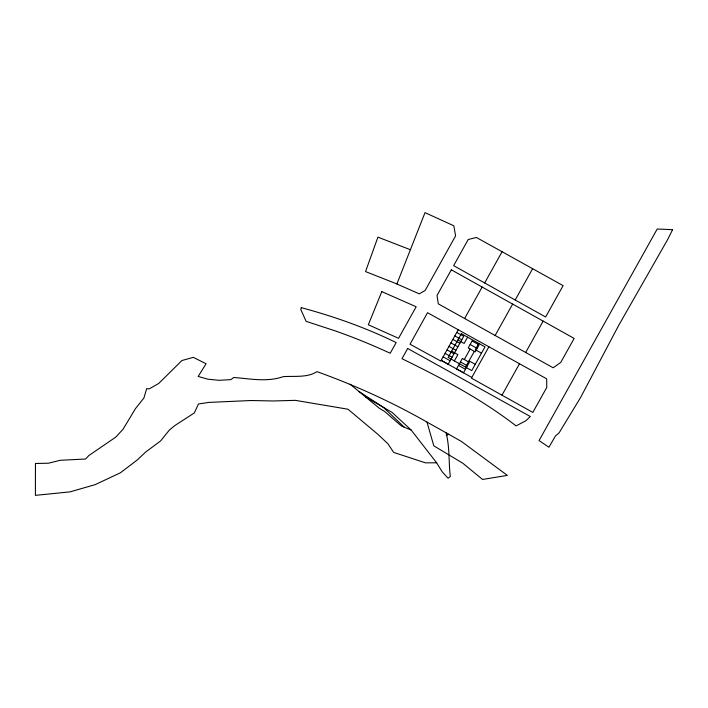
<?xml version="1.0" encoding="UTF-8"?>
<svg xmlns="http://www.w3.org/2000/svg" width="708" height="708" viewBox="0 0 708 708"><rect width="100%" height="100%" fill="white"/><g stroke="black" fill="none" stroke-linecap="round" stroke-linejoin="round"><path stroke-width="1.06" d="M396.887 283.979L425.012 212.639L453.837 225.799L455.58 235.906L425.136 290.484L419.269 293.847L395.383 283.342L365.54 271.589L377.913 237.136L410.383 249.729M458.235 329.769L440.792 361.045L410.029 344.221L427.526 312.706L546.682 378.833L546.762 387.453L532.832 412.41L471.413 378.134L488.901 346.778M464.634 318.494L482.166 287.05M484.661 282.952L502.069 251.729L563.117 285.643L545.62 316.989L453.642 265.642L468.192 239.534L476.351 237.454L502.069 251.729M454.377 360.903L457.872 354.628L451.66 351.159M467.607 337.176L464.103 343.46L457.89 339.99M464.306 359.514L470.147 349.044M465.545 367.133L474.333 351.38M478.776 343.407L475.28 349.69L481.493 353.159M495.131 335.477L512.645 304.077M515.185 299.997L532.628 268.713M501.981 395.17L519.486 363.762M525.672 352.487L543.16 321.122M446.27 435.624L448.642 434.225L461.519 441.518L507.37 475.404L482.537 479.458L462.89 463.28L433.8 445.828L426.995 422.083C391.913 402.091 355 385.267 316.972 371.656C307.254 377.939 294.369 375.833 283.244 376.656C266.987 382.302 250.402 378.78 233.782 377.47L230.835 379.656L219.02 380.302L207.718 379.169L198.16 376.435L206.09 363.735L193.302 357.354L181.921 360.531L158.725 383.453L149.246 388.878L146.689 388.63L143.883 398.055L135.502 408.56L123.042 429.252L115.643 437.217L88.872 455.518L85.562 459.014L60.207 460.288L48.463 463.209L35.453 463.475L35.4 495.361L70.083 491.865L95.129 484.653L120.413 472.794L137.157 460.05L145.706 452.005L160.654 440.898L169.274 430.172L174.655 425.667L194.266 412.976L198.479 403.967L208.878 402.401L251.251 400.516L273.261 400.976L295.298 400.347L347.955 409.215L378.231 434.606L388.028 443.898L393.692 452.412L425.419 462.837L436.624 462.793L442.226 471.838L448.067 478.227L450.315 476.502C448.553 461.908 449.819 447.049 446.058 432.765L426.995 422.083M436.624 462.793L411.206 430.075L401.524 426.074L384.586 411.445L379.293 408.224L350.079 384.179M456.757 332.415L463.74 336.309L448.164 364.239L441.181 360.345L471.802 377.435M454.81 335.911L461.793 339.805M470.174 344.477L477.148 348.371M452.863 339.397L459.846 343.291M450.916 342.893L457.899 346.787M448.969 346.38L455.952 350.274M469.05 360.859L475.263 364.328M447.022 349.867L454.005 353.761M445.075 353.363L452.058 357.257M460.43 361.93L467.413 365.824M443.128 356.85L450.111 360.744M458.483 365.425L465.466 369.319M446.058 432.765L448.642 434.225M365.841 397.144L392.064 412.392L411.206 430.075M358.876 391.418L383.479 407.401L404.303 427.216M301.281 307.67L300.767 309.476L306.121 321.344L335.548 330.999A630.217 630.217 0 0 1 380.824 349L390.223 353.221L396.17 342.575C365.841 327.707 333.884 316.414 301.281 307.67M381.798 291.625L368.337 324.76L398.551 338.318L416.171 306.776L381.798 291.625M672.6 229.684L667.423 239.968L618.925 324.954L580.551 397.569L559.037 432.951L555.47 435.942L548.921 447.244L539.071 440.58L657.201 229.011L672.6 229.684M407.666 348.478L401.994 358.708C441.659 378.125 481.042 398.754 516.061 425.906L525.867 420.756L530.327 416.534L407.666 348.478M451.315 269.828L437.022 295.44L438.279 303.838L553.169 367.788L560.763 362.381L574.144 338.415L451.315 269.828M461.395 333.707L448.155 357.434L471.758 370.603L484.998 346.876L461.395 333.707M462.377 358.443L456.536 368.912L463.519 372.806L469.36 362.337L462.377 358.443M472.121 340.982L468.227 347.964L475.201 351.858L479.095 344.885L472.121 340.982"/></g></svg>
